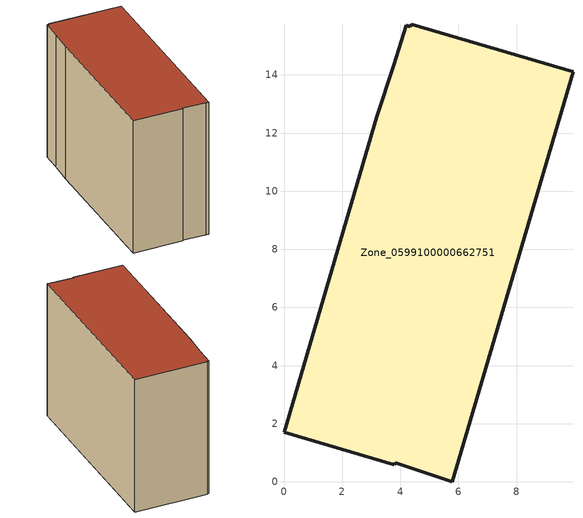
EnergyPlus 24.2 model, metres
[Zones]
Zone_0599100000662751
 floor ground (C_G): 9.94,14.1 5.79,0 5.62,0.05 3.83,0.66 3.8,0.59 0,1.71 3.19,12.55 3.78,14.33 4.21,15.71 4.34,15.66 4.38,15.75 z0
 wall outside (C_F): 3.78,14.33 3.19,12.55 0,1.71 3.8,0.59 3.83,0.66 5.62,0.05 5.79,0 9.94,14.1 4.38,15.75 4.34,15.66 4.21,15.71 3.78,14.33 z0:11.22
 roof outside (C_R): 0,1.71 3.8,0.59 3.83,0.66 5.62,0.05 5.79,0 9.94,14.1 4.38,15.75 4.34,15.66 4.21,15.71 3.78,14.33 3.19,12.55 z11.22
[BUILDING]
Pand.0599100000662751: North Axis=0; Terrain=City; Loads Convergence Tolerance Value=0.04; Temperature Convergence Tolerance Value=0.4; Solar Distribution=FullExterior; Maximum Number of Warmup Days=25; Minimum Number of Warmup Days=1
[Site:Location]
Rotterdam.The.Hague.AP_ZH_NLD Design_Conditions: Latitude=51.96; Longitude=4.45; Time Zone=1; Elevation=-4.5
[SITE:GROUNDTEMPERATURE:BUILDINGSURFACE]
18, 18, 18, 18, 18, 18, 18, 18, 18, 18, 18, 18
[MATERIAL] Thermal Absorptance=0.9; Solar Absorptance=0.7; Visible Absorptance=0.7
Name | Roughness | Thickness | Conductivity | Density | Specific Heat
G.TI.1946 | MediumSmooth | 0.15 | 1 | 540 | 1210
F.TI.1946 | Rough | 0.3 | 0.857143 | 1920 | 840
R.TI.1946 | MediumRough | 0.2 | 0.1 | 1500 | 1000
[CONSTRUCTION]
C_G: G.TI.1946
C_F: F.TI.1946
C_R: R.TI.1946
[ZONE]
Zone_0599100000662751: Type=1; Multiplier=1; Ceiling Height=Autocalculate; Volume=Autocalculate; Floor Area=autocalculate; Part of Total Floor Area=Yes
[ZONEINFILTRATION:DESIGNFLOWRATE]
Infil_Zone_0599100000662751: Zone or ZoneList or Space or SpaceList=Zone_0599100000662751; Schedule=AlwaysOn; Design Flow Rate Calculation Method=Flow/Area; Flow Rate per Floor Area=0.003; Constant Term Coefficient=1; Temperature Term Coefficient=0; Velocity Term Coefficient=0; Velocity Squared Term Coefficient=0
[HVACTEMPLATE:ZONE:IDEALLOADSAIRSYSTEM]
Zone_0599100000662751: Maximum Heating Supply Air Temperature=50; Minimum Cooling Supply Air Temperature=13; Maximum Heating Supply Air Humidity Ratio=0.0156; Minimum Cooling Supply Air Humidity Ratio=0.0077; Heating Limit=NoLimit; Cooling Limit=NoLimit; Dehumidification Control Type=ConstantSensibleHeatRatio; Cooling Sensible Heat Ratio=0.7; Dehumidification Setpoint=60; Humidification Control Type=None; Humidification Setpoint=30; Outdoor Air Method=None; Outdoor Air Flow Rate per Person=0.00944; Outdoor Air Flow Rate per Zone Floor Area=0; Outdoor Air Flow Rate per Zone=0; Demand Controlled Ventilation Type=None; Outdoor Air Economizer Type=NoEconomizer; Heat Recovery Type=None; Sensible Heat Recovery Effectiveness=0.7; Latent Heat Recovery Effectiveness=0.65
[ZONECONTROL:THERMOSTAT]
ThermostatControl_Zone_0599100000662751: Zone or ZoneList=Zone_0599100000662751; Control Type Schedule=DualSetpointControlType; Control 1=Thermostat_Zone_0599100000662751; Temperature Difference Between Cutout And Setpoint=0
[THERMOSTATSETPOINT:DUALSETPOINT]
Thermostat_Zone_0599100000662751: Heating Setpoint Temperature Schedule=HeatingSetpoint_Zone_0599100000662751; Cooling Setpoint Temperature Schedule=CoolingSetpoint_Zone_0599100000662751
[SCHEDULE:COMPACT]
HeatingSetpoint_Zone_0599100000662751: Through: 12/31, For: AllDays, Until: 24:00, 21
CoolingSetpoint_Zone_0599100000662751: Through: 12/31, For: AllDays, Until: 24:00, 24
DualSetpointControlType: Through: 12/31, For: AllDays, Until: 24:00, 4
AlwaysOn: Through: 12/31, For: AllDays, Until: 24:00, 1
